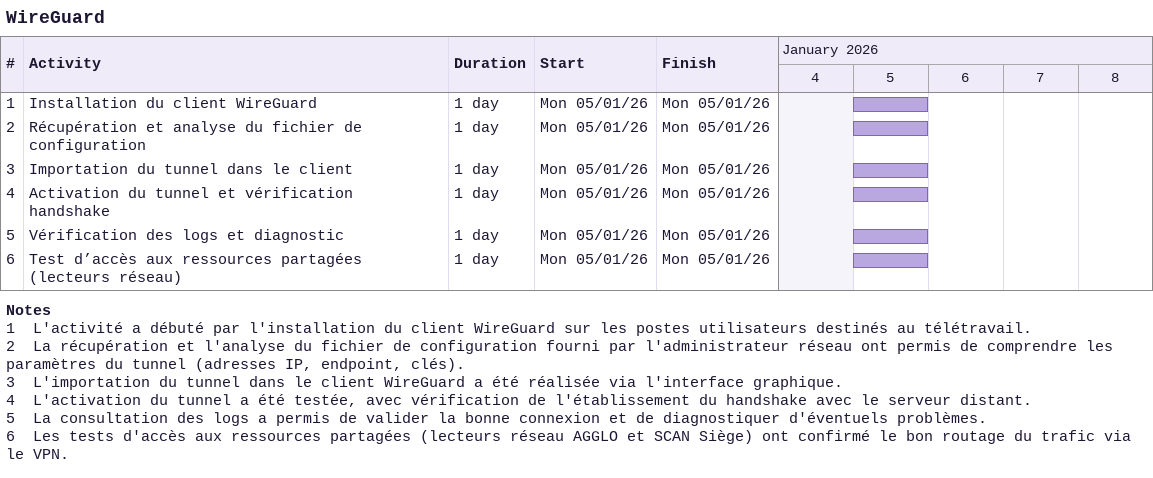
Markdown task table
WireGuard

| ID | Task | Duration | Start | Finish |
|---|---|---|---|---|
| 1 | Installation du client WireGuard | 1d | 2026-01-05 | 2026-01-05 |
| 2 | Récupération et analyse du fichier de configuration | 1d | 2026-01-05 | 2026-01-05 |
| 3 | Importation du tunnel dans le client | 1d | 2026-01-05 | 2026-01-05 |
| 4 | Activation du tunnel et vérification handshake | 1d | 2026-01-05 | 2026-01-05 |
| 5 | Vérification des logs et diagnostic | 1d | 2026-01-05 | 2026-01-05 |
| 6 | Test d’accès aux ressources partagées (lecteurs réseau) | 1d | 2026-01-05 | 2026-01-05 |

Notes
- 1: L'activité a débuté par l'installation du client WireGuard sur les postes utilisateurs destinés au télétravail.
- 2: La récupération et l'analyse du fichier de configuration fourni par l'administrateur réseau ont permis de comprendre les paramètres du tunnel (adresses IP, endpoint, clés).
- 3: L'importation du tunnel dans le client WireGuard a été réalisée via l'interface graphique.
- 4: L'activation du tunnel a été testée, avec vérification de l'établissement du handshake avec le serveur distant.
- 5: La consultation des logs a permis de valider la bonne connexion et de diagnostiquer d'éventuels problèmes.
- 6: Les tests d'accès aux ressources partagées (lecteurs réseau AGGLO et SCAN Siège) ont confirmé le bon routage du trafic via le VPN.
